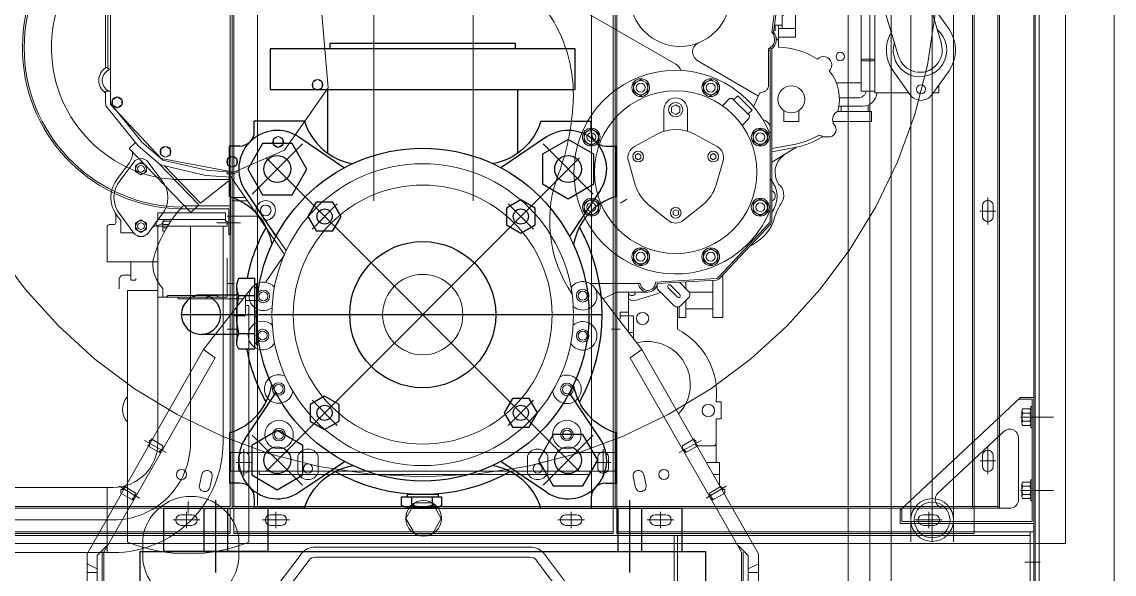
# Model space of a CAD drawing. Header units: metres. Extents: x 397906.3 to 397920.3, y 480840.8 to 480854.5.
# Drawn here: x 397917.403 to 397919.077, y 480841.923 to 480842.768 of the extents above; entities that cross this region are included whole.
import ezdxf

# ---------------------------------------------------------------- set-up
doc = ezdxf.new("R2010")
doc.units = ezdxf.units.M
doc.header["$MEASUREMENT"] = 0
for name, pattern in [('CENTER', [2, 1.25, -0.25, 0.25, -0.25]), ('CENTER2', [1.125, 0.75, -0.125, 0.125, -0.125]), ('DASHEDX2', [1.5, 1, -0.5]), ('HIDDEN', [0.375, 0.25, -0.125])]:
    doc.linetypes.add(name, pattern=pattern)
for name, color, linetype, lineweight in [('02-ENGINE', 213, 'Continuous', 0), ('03-PIPA', 213, 'Continuous', 0), ('04-RADIATOR', 213, 'Continuous', 0), ('10-SKID-L', 213, 'Continuous', 0), ('10-SKID-U', 213, 'Continuous', 0)]:
    doc.layers.add(name, color=color, linetype=linetype, lineweight=lineweight)

# ---------------------------------------------------------------- blocks, each defined once
blk = doc.blocks.new('WIP-Pump-F')
for p, q in [((-0.2136, 1.4655), (-0.3044, 1.4655)), ((-0.3044, 1.4468), (-0.3044, 1.4655)), ((0.2136, 1.4655), (0.3044, 1.4655)), ((0.3044, 1.4468), (0.3044, 1.4655)), ((-0.224, 1.4368), (-0.1413, 1.3813)), ((0.224, 1.4368), (0.1413, 1.3813)), ((-0.3495, 1.3296), (-0.3495, 1.4204)), ((-0.3308, 1.4204), (-0.3495, 1.4204)), ((0.3308, 1.4204), (0.3495, 1.4204)), ((0.3495, 1.3296), (0.3495, 1.4204)), ((-0.3208, 1.34), (-0.2653, 1.2573)), ((0.3208, 1.34), (0.2653, 1.2573)), ((-0.3362, 1.1712), (-0.3326, 1.1819)), ((-0.3362, 1.1606), (-0.3362, 1.1712)), ((-0.3326, 1.1819), (-0.3041, 1.1819)), ((-0.3041, 1.1819), (-0.3041, 1.0536)), ((-0.3005, 1.1712), (-0.3005, 1.0607)), ((-0.4008, 1.1516), (-0.3362, 1.1516)), ((-0.3362, 1.1641), (-0.3362, 1.0679)), ((-0.3326, 1.1499), (-0.3362, 1.1606)), ((-0.3362, 1.1249), (-0.3326, 1.1499)), ((-0.3041, 1.1499), (-0.3326, 1.1499)), ((-0.3005, 1.1641), (-0.3041, 1.1641)), ((-0.3362, 1.1035), (-0.3362, 1.1249)), ((-0.3326, 1.0821), (-0.3362, 1.1035)), ((-0.3362, 1.0803), (-0.4008, 1.0803)), ((-0.3362, 1.0714), (-0.3326, 1.0821)), ((-0.3362, 1.0607), (-0.3362, 1.0714)), ((-0.3326, 1.0821), (-0.3041, 1.0821)), ((-0.3326, 1.0536), (-0.3362, 1.0607)), ((-0.3041, 1.0536), (-0.3326, 1.0536)), ((-0.3005, 1.0643), (-0.3041, 1.0643)), ((-0.3208, 0.8919), (-0.2653, 0.9747)), ((0.3208, 0.8919), (0.2653, 0.9747)), ((-0.3495, 0.9024), (-0.3495, 0.8116)), ((0.3495, 0.9024), (0.3495, 0.8116)), ((-0.224, 0.7952), (-0.1413, 0.8507)), ((0.224, 0.7952), (0.1413, 0.8507)), ((-0.3308, 0.8116), (-0.3495, 0.8116)), ((0.3308, 0.8116), (0.3495, 0.8116)), ((-0.0281, 0.7916), (-0.0281, 0.7871)), ((-0.0281, 0.7916), (0.0281, 0.7916)), ((0.0281, 0.7916), (0.0281, 0.7871)), ((-0.3044, 0.7852), (-0.3044, 0.7665)), ((-0.0381, 0.771), (-0.0381, 0.7871)), ((-0.0381, 0.7871), (0.0341, 0.7871)), ((-0.0321, 0.769), (-0.0381, 0.771)), ((-0.0201, 0.771), (-0.0261, 0.769)), ((-0.0201, 0.7871), (-0.0201, 0.771)), ((-0.006, 0.769), (-0.0201, 0.771)), ((0.018, 0.771), (0.006, 0.769)), ((0.018, 0.771), (0.018, 0.7871)), ((0.0241, 0.769), (0.018, 0.771)), ((0.0341, 0.771), (0.0301, 0.769)), ((0.0341, 0.7871), (0.0341, 0.771)), ((0.3044, 0.7852), (0.3044, 0.7665)), ((-0.4686, 0.7665), (0.4686, 0.7665)), ((-0.4686, 0.7665), (-0.4686, 0.6881)), ((-0.3955, 0.7665), (-0.3955, 0.6881)), ((-0.3528, 0.7665), (-0.3528, 0.6881)), ((-0.2136, 0.7665), (-0.3044, 0.7665)), ((-0.2797, 0.7665), (-0.2797, 0.6881)), ((-0.0261, 0.769), (-0.0321, 0.769)), ((-0.0281, 0.769), (0.0261, 0.769)), ((0.006, 0.769), (-0.006, 0.769)), ((0.0301, 0.769), (0.0241, 0.769)), ((0.2136, 0.7665), (0.3044, 0.7665)), ((0.3528, 0.7665), (0.3528, 0.6881)), ((0.3955, 0.7665), (0.3955, 0.6881)), ((0.4686, 0.7665), (0.4686, 0.6881)), ((-0.5114, 0.6881), (0.5114, 0.6881)), ((-0.5114, 0.6881), (-0.5114, 0.2741)), ((-0.2797, 0.6881), (-0.4686, 0.6881)), ((0.5114, 0.6881), (0.5114, 0.2741))]:
    blk.add_line(p, q)
at = {"color": 8, "linetype": 'CENTER'}
for p, q in [((-0.3082, 1.3335), (-0.2175, 1.4242)), ((0.2175, 1.4242), (0.3082, 1.3335)), ((-0.2832, 1.3992), (0.2832, 0.8327)), ((0.2832, 1.3992), (-0.2832, 0.8327)), ((-0.2, 1.2706), (-0.1547, 1.316)), ((0.1547, 1.316), (0.2, 1.2706)), ((-0.4365, 1.116), (0.3244, 1.116)), ((-0.1547, 0.916), (-0.2, 0.9613)), ((0.2, 0.9613), (0.1547, 0.916)), ((-0.2175, 0.8078), (-0.3082, 0.8985)), ((0.3082, 0.8985), (0.2175, 0.8078))]:
    blk.add_line(p, q, dxfattribs=at)
at = {"color": 8, "linetype": 'CENTER', "ltscale": 0.25}
for p, q in [((-0.3742, 0.6501), (-0.3742, 0.7808)), ((0.3742, 0.6501), (0.3742, 0.7808))]:
    blk.add_line(p, q, dxfattribs=at)
for points in [[(-0.1673, 1.5963), (-0.1673, 1.6061), (0.1673, 1.6061), (0.1673, 1.5963)], [(-0.1722, 1.5225), (-0.1722, 1.4079)], [(0.1722, 1.4079), (0.1722, 1.5225)]]:
    blk.add_lwpolyline(points)
for points in [[(0.2756, 1.5963), (-0.2756, 1.5963), (-0.2756, 1.5225), (0.2756, 1.5225)], [(-0.2361, 1.3326), (-0.2094, 1.3789), (-0.2361, 1.4251), (-0.2896, 1.4251), (-0.3163, 1.3789), (-0.2896, 1.3326)], [(0.2166, 1.3521), (0.2629, 1.3254), (0.3091, 1.3521), (0.3091, 1.4056), (0.2629, 1.4323), (0.2166, 1.4056)], [(0.1513, 1.2783), (0.1773, 1.2633), (0.2034, 1.2783), (0.2034, 1.3084), (0.1773, 1.3234), (0.1513, 1.3084)], [(-0.1623, 1.2673), (-0.1473, 1.2933), (-0.1623, 1.3194), (-0.1924, 1.3194), (-0.2074, 1.2933), (-0.1924, 1.2673)], [(-0.1513, 0.9537), (-0.1773, 0.9687), (-0.2034, 0.9537), (-0.2034, 0.9236), (-0.1773, 0.9086), (-0.1513, 0.9236)], [(0.1623, 0.9647), (0.1473, 0.9387), (0.1623, 0.9126), (0.1924, 0.9126), (0.2074, 0.9387), (0.1924, 0.9647)], [(-0.2166, 0.8798), (-0.2629, 0.9066), (-0.3091, 0.8798), (-0.3091, 0.8264), (-0.2629, 0.7997), (-0.2166, 0.8264)], [(0.2361, 0.8994), (0.2094, 0.8531), (0.2361, 0.8069), (0.2896, 0.8069), (0.3163, 0.8531), (0.2896, 0.8994)]]:
    blk.add_lwpolyline(points, close=True)
for points in [[(-0.2136, 1.4655, 0.28156), (-0.1268, 1.3888, 1.410672)], [(0.2136, 1.4655, -0.28156), (0.1268, 1.3888, -1.410672)], [(-0.3308, 1.4204, 0.414214), (-0.3044, 1.4468)], [(0.3044, 1.4468, 0.414214), (0.3308, 1.4204)], [(-0.3495, 1.3296, -0.28156), (-0.2728, 1.2428, -1.410672)], [(0.3495, 1.3296, 0.28156), (0.2728, 1.2428, 1.410672)], [(-0.3495, 0.9024, 0.28156), (-0.2728, 0.9892, 1.410672)], [(0.3495, 0.9024, -0.28156), (0.2728, 0.9892, -1.410672)], [(-0.2136, 0.7665, -0.28156), (-0.1268, 0.8432, -1.410672)], [(0.2136, 0.7665, 0.28156), (0.1268, 0.8432, 1.410672)], [(-0.3044, 0.7852, 0.414214), (-0.3308, 0.8116)], [(0.3308, 0.8116, 0.414214), (0.3044, 0.7852)]]:
    blk.add_lwpolyline(points, format="xyb")
for centre, radius in [((0, 1.116), 0.3005), ((-0.2629, 1.3789), 0.0243), ((0.2629, 1.3789), 0.0243), ((-0.1773, 1.2933), 0.0137), ((0.1773, 1.2933), 0.0137), ((0, 1.116), 0.132), ((-0.1773, 0.9387), 0.0137), ((0.1773, 0.9387), 0.0137), ((-0.2629, 0.8531), 0.0243), ((0.2629, 0.8531), 0.0243)]:
    blk.add_circle(centre, radius)
for centre, radius, start, end in [((-0.2629, 1.3789), 0.0697, 56.1676, 213.8324), ((0.2629, 1.3789), 0.0697, 326.1676, 123.8324), ((0, 1.116), 0.3244, 150.8386, 168.2705), ((0, 1.116), 0.3244, 330.8386, 29.1614), ((-0.4008, 1.116), 0.0356, 90, 270), ((0, 1.116), 0.3244, 191.0872, 209.1614), ((-0.2629, 0.8531), 0.0697, 146.1676, 303.8324), ((0.2629, 0.8531), 0.0697, 236.1676, 33.8324), ((0, 1.116), 0.3244, 240.8386, 299.1614)]:
    blk.add_arc(centre, radius, start, end)
at = {"color": 8, "linetype": 'HIDDEN'}
blk.add_arc((-0.4008, 1.116), 0.0356, 270, 90, dxfattribs=at)
at = {"layer": '02-ENGINE'}
for p, q in [((0.6313, 1.6264), (0.6404, 1.6996)), ((0.7929, 1.5197), (0.7929, 1.6721)), ((0.9206, 1.6747), (0.9515, 1.6314)), ((0.8812, 1.5132), (0.8503, 1.5564)), ((0.9515, 1.5564), (0.9206, 1.5132)), ((0.542, 1.4933), (0.5548, 1.5061)), ((0.5548, 1.5061), (0.5596, 1.5063)), ((0.5596, 1.5063), (0.5905, 1.4754)), ((0.5621, 1.5038), (0.5696, 1.5112)), ((0.5696, 1.5112), (0.5954, 1.4854)), ((0.4361, 1.4861), (0.4361, 1.4472)), ((0.4788, 1.4861), (0.4788, 1.4472)), ((0.5879, 1.4779), (0.5954, 1.4854)), ((0.5774, 1.4578), (0.5902, 1.4706)), ((0.5902, 1.4706), (0.5905, 1.4754)), ((-0.5306, 1.416), (-0.5193, 1.4269)), ((0.7228, 1.4373), (0.7369, 1.4373)), ((-0.5306, 1.416), (-0.4191, 1.3006)), ((-0.4776, 1.3897), (-0.4049, 1.3143)), ((-0.4667, 1.3848), (-0.4016, 1.3175)), ((-0.25, 1.2247), (-0.3507, 1.3702)), ((-0.3355, 1.3733), (-0.3355, 1.3759)), ((-0.4016, 1.3175), (-0.3477, 1.3599)), ((-0.4383, 1.307), (-0.3507, 1.307)), ((-0.4191, 1.3006), (-0.4049, 1.3143)), ((-0.5703, 1.2116), (-0.5703, 1.2755)), ((-0.4591, 1.2787), (-0.4696, 1.2787)), ((-0.5459, 1.2635), (-0.5222, 1.2635)), ((-0.5703, 1.2116), (-0.4788, 1.2116)), ((-0.5276, 1.1781), (-0.5276, 1.2116)), ((-0.5276, 1.1781), (-0.5184, 1.1781)), ((-0.5184, 1.1811), (-0.5184, 1.1781)), ((-0.308, 1.1659), (-0.3964, 1.0531)), ((0.3095, 1.1662), (0.3964, 1.0531)), ((0.4481, 1.169), (0.4649, 1.1522)), ((-0.5337, 1.1598), (-0.5337, 0.7054)), ((-0.4696, 1.1628), (-0.4696, 1.1476)), ((0.3504, 1.1566), (0.3262, 1.1445)), ((0.4071, 1.1566), (0.3504, 1.1566)), ((0.3843, 1.1537), (0.3843, 1.1566)), ((0.4605, 1.1478), (0.4437, 1.1646)), ((0.4605, 1.0897), (0.4605, 1.1293)), ((0.3812, 1.0836), (0.373, 1.0836)), ((-0.6069, 0.6841), (-0.3964, 1.0531)), ((-0.3964, 1.0531), (-0.3751, 1.0378)), ((0.3751, 1.0378), (0.3964, 1.0531)), ((0.6069, 0.6841), (0.3964, 1.0531)), ((-0.3751, 1.0378), (-0.5764, 0.6871)), ((0.3751, 1.0378), (0.5764, 0.6871)), ((0.5398, 0.9585), (0.5306, 0.9585)), ((0.5398, 0.928), (0.5398, 0.9585)), ((0.5306, 0.8823), (0.5306, 0.928)), ((0.5306, 0.928), (0.5398, 0.928)), ((0.4971, 0.8792), (0.5276, 0.8792)), ((0.5276, 0.8792), (0.5306, 0.8823)), ((-0.5062, 0.7115), (-0.5062, 0.6749)), ((-0.3324, 0.7115), (-0.3324, 0.6749)), ((0.1943, 0.6963), (-0.1943, 0.6963)), ((-0.5794, 0.434), (-0.5794, 0.6871)), ((-0.5794, 0.6871), (-0.5764, 0.6871)), ((-0.5764, 0.6871), (-0.5764, 0.437)), ((-0.22, 0.6835), (-0.4086, 0.434)), ((-0.2054, 0.6724), (-0.3857, 0.434)), ((0.1943, 0.678), (-0.1943, 0.678)), ((0.1943, 0.678), (-0.1943, 0.678)), ((0.2054, 0.6724), (0.3873, 0.4319)), ((0.22, 0.6835), (0.4086, 0.434)), ((0.5764, 0.6871), (0.5764, 0.437)), ((0.5794, 0.434), (0.5794, 0.6871)), ((0.5886, 0.6566), (0.6069, 0.6658)), ((0.5886, 0.4584), (0.5886, 0.6566)), ((0.6069, 0.6658), (0.6069, 0.4187))]:
    blk.add_line(p, q, dxfattribs=at)
for points in [[(0.9376, 1.6056), (0.8641, 1.8488)], [(0.8604, 1.5823), (0.7943, 1.8009)], [(-0.183, 1.666), (-0.2226, 1.7301), (-0.3416, 1.7911), (-0.4178, 1.7819), (-0.4727, 1.7667), (-0.5337, 1.7057), (-0.5642, 1.666), (-0.5642, 1.4953), (-0.4727, 1.3977), (-0.3416, 1.3733), (-0.2501, 1.4129), (-0.1708, 1.5258), (-0.183, 1.666), (-0.183, 1.666)], [(-0.0884, 1.3214), (-0.0884, 1.7453)], [(0.0915, 1.7453), (0.0915, 1.3214)], [(-0.4727, 1.3977), (-0.3416, 1.3733), (-0.2501, 1.4129), (-0.1708, 1.5258), (-0.183, 1.666), (-0.2226, 1.7301)], [(0.6343, 1.6264), (0.6436, 1.6973)], [(0.6496, 1.6569), (0.6496, 1.6325), (0.6496, 1.6569), (0.6526, 1.6569), (0.6526, 1.6599), (0.6526, 1.6569), (0.6496, 1.6569), (0.6496, 1.6569)], [(0.674, 1.6599), (0.674, 1.6325), (0.6496, 1.6325)], [(0.8173, 1.5166), (0.8173, 1.6721)], [(0.6343, 1.6264), (0.6313, 1.6264)], [(0.6374, 1.6294), (0.6347, 1.6294)], [(0.6496, 1.6386), (0.6359, 1.6386)], [(0.6374, 1.6386), (0.6374, 1.6294)], [(0.6435, 1.6111), (0.6435, 1.6386), (0.6435, 1.6081)], [(0.6435, 1.6325), (0.674, 1.6325), (0.674, 1.6172), (0.6435, 1.6172)], [(0.6435, 1.5989), (0.6435, 1.6111), (0.6404, 1.6142), (0.639, 1.6156)], [(-0.5733, 1.5623), (-0.5703, 1.5623), (-0.5672, 1.5593), (-0.5642, 1.5593)], [(0.6069, 1.5105), (0.4971, 1.5745)], [(0.8173, 1.5776), (0.7929, 1.5776)], [(0.8173, 1.5745), (0.7929, 1.5745)], [(0.7472, 1.5349), (0.7929, 1.5349)], [(0.9332, 1.5166), (0.9332, 1.5308)], [(-0.5733, 1.5197), (-0.5642, 1.5197)], [(0.7868, 1.5075), (0.7533, 1.5075)], [(0.8173, 1.5197), (0.7929, 1.5197)], [(0.8173, 1.5166), (0.8788, 1.5166)], [(0.923, 1.5166), (0.9332, 1.5166)], [(0.6526, 1.4846), (0.6526, 1.4648)], [(0.6801, 1.4846), (0.6801, 1.4648)], [(0.7413, 1.4648), (0.8112, 1.4648), (0.8112, 1.4831)], [(0.7563, 1.4831), (0.7502, 1.4831), (0.8112, 1.4831), (0.8051, 1.4831)], [(0.7959, 1.4922), (0.7522, 1.4922)], [(0.7563, 1.4831), (0.7563, 1.4922)], [(0.8051, 1.4831), (0.8051, 1.4942)], [(0.6526, 1.4648), (0.6801, 1.4648)], [(-0.5086, 1.4279), (-0.4696, 1.3949), (-0.3905, 1.3766), (-0.3414, 1.3728)], [(0.6313, 1.416), (0.6744, 1.4241)], [(-0.5145, 1.4209), (-0.4738, 1.3864), (-0.3919, 1.3675), (-0.3464, 1.364)], [(0.6313, 1.4099), (0.6756, 1.4182)], [(0.6313, 1.3916), (0.6756, 1.4182)], [(-0.3416, 1.3702), (-0.3538, 1.3702), (-0.3538, 1.3738)], [(-0.3416, 1.3702), (-0.3355, 1.3733)], [(-0.3477, 1.3123), (-0.3477, 1.3599), (-0.4478, 1.3599)], [(-0.3211, 1.3275), (-0.3446, 1.3275)], [(-0.3477, 1.3123), (-0.433, 1.3123)], [(-0.3507, 1.307), (-0.3507, 1.2604), (-0.3477, 1.2604), (-0.3477, 1.3123)], [(-0.3169, 1.3214), (-0.3446, 1.3214)], [(-0.5459, 1.2635), (-0.5459, 1.2857)], [(-0.4696, 1.2848), (-0.4551, 1.2848)], [(-0.4696, 1.2665), (-0.4696, 1.2848)], [(-0.2989, 1.294), (-0.3538, 1.294)], [(-0.2849, 1.2865), (-0.2466, 1.2321), (-0.2836, 1.2848), (-0.2836, 1.2848)], [(-0.4696, 1.2726), (-0.4629, 1.2726)], [(-0.4696, 1.2665), (-0.4664, 1.2665)], [(-0.3538, 1.2177), (-0.3538, 1.1476)], [(-0.2501, 1.2238), (-0.2836, 1.175)], [(0.5428, 1.1877), (0.5428, 1.1689)], [(-0.3538, 1.172), (-0.3416, 1.172)], [(0.3934, 1.172), (0.3019, 1.172)], [(0.4757, 1.1751), (0.4757, 1.1628)], [(0.5245, 1.111), (0.5245, 1.1781)], [(0.5245, 1.111), (0.5428, 1.111), (0.5428, 1.1689)], [(-0.5337, 1.1598), (-0.4788, 1.1598)], [(-0.4788, 1.1476), (-0.4635, 1.1476), (-0.4605, 1.1507), (-0.3721, 1.1507), (-0.369, 1.1476), (-0.3538, 1.1476), (-0.4757, 1.1476), (-0.4757, 1.1476)], [(-0.4422, 1.1476), (-0.4422, 1.1446)], [(-0.3903, 1.1446), (-0.3903, 1.1476)], [(-0.3202, 1.1141), (-0.3202, 1.1503)], [(0.3721, 1.1202), (0.3721, 1.1566)], [(0.4239, 1.1537), (0.3843, 1.1415)], [(0.4239, 1.1537), (0.43, 1.1567)], [(0.4816, 1.1567), (0.5245, 1.1567)], [(-0.3247, 1.1446), (-0.4422, 1.1446)], [(-0.3202, 1.1415), (-0.2989, 1.1415)], [(-0.3141, 0.7054), (-0.3141, 1.1324), (-0.3202, 1.1324)], [(0.4605, 1.111), (0.4605, 1.1293)], [(0.4635, 1.111), (0.4635, 1.1302)], [(0.4757, 1.111), (0.4757, 1.1415)], [(0.4757, 1.1263), (0.5245, 1.1263)], [(-0.3416, 1.1141), (-0.3202, 1.1141)], [(0.3721, 1.1141), (0.3721, 1.1202), (0.3568, 1.1202), (0.3568, 1.1141)], [(0.3568, 1.108), (0.3568, 1.1141), (0.3721, 1.1141)], [(0.3812, 1.0729), (0.3812, 1.1141), (0.3721, 1.1141), (0.3721, 1.0848)], [(0.4605, 1.111), (0.4757, 1.111)], [(-0.491, 0.8914), (-0.491, 0.8884), (-0.494, 0.8884), (-0.494, 0.8823), (-0.4971, 0.8792), (-0.494, 0.8792), (-0.494, 0.8884), (-0.491, 0.8884), (-0.491, 0.8914), (-0.491, 0.8914)], [(-0.491, 0.8914), (-0.4696, 0.8792)], [(0.491, 0.8914), (0.4696, 0.8792)], [(0.491, 0.8914), (0.491, 0.8884), (0.494, 0.8884), (0.494, 0.8823), (0.4971, 0.8792), (0.494, 0.8792), (0.494, 0.8884), (0.491, 0.8884), (0.491, 0.8914), (0.491, 0.8914)], [(-0.5032, 0.8884), (-0.4635, 0.867)], [(-0.4971, 0.8792), (-0.4757, 0.867)], [(-0.4696, 0.8792), (-0.4696, 0.8731), (-0.4727, 0.8731), (-0.4727, 0.8701), (-0.4757, 0.8701), (-0.4757, 0.867), (-0.4727, 0.8701), (-0.4696, 0.8731), (-0.4696, 0.8792), (-0.4696, 0.8792)], [(0.5032, 0.8884), (0.4635, 0.867)], [(0.4696, 0.8792), (0.4696, 0.8731), (0.4727, 0.8731), (0.4727, 0.8701), (0.4757, 0.8701), (0.4757, 0.867), (0.4727, 0.8701), (0.4696, 0.8731), (0.4696, 0.8792), (0.4696, 0.8792)], [(0.4971, 0.8792), (0.4757, 0.867)], [(0.5306, 0.8487), (0.5306, 0.8823)], [(0.513, 0.8487), (0.5367, 0.8487), (0.5367, 0.8274)], [(0.5251, 0.8274), (0.5367, 0.8274), (0.5367, 0.8071)], [(-0.5489, 0.806), (-0.5123, 0.7847)], [(-0.5398, 0.806), (-0.5398, 0.803), (-0.5428, 0.803), (-0.5428, 0.7999), (-0.5459, 0.7999), (-0.5459, 0.7938), (-0.5459, 0.7999), (-0.5428, 0.7999), (-0.5398, 0.803), (-0.5398, 0.806), (-0.5398, 0.806)], [(-0.5459, 0.7938), (-0.5245, 0.7816)], [(-0.5398, 0.806), (-0.5184, 0.7938)], [(-0.5184, 0.7938), (-0.5184, 0.7908), (-0.5215, 0.7908), (-0.5215, 0.7847), (-0.5245, 0.7847), (-0.5245, 0.7816), (-0.5215, 0.7847), (-0.5215, 0.7877), (-0.5184, 0.7908), (-0.5184, 0.7938), (-0.5184, 0.7938)], [(0.5489, 0.806), (0.5123, 0.7847)], [(0.5398, 0.806), (0.5184, 0.7938)], [(0.5184, 0.7938), (0.5184, 0.7908), (0.5215, 0.7908), (0.5215, 0.7847), (0.5245, 0.7847), (0.5245, 0.7816), (0.5215, 0.7847), (0.5215, 0.7877), (0.5184, 0.7908), (0.5184, 0.7938), (0.5184, 0.7938)], [(0.5459, 0.7938), (0.5245, 0.7816)], [(0.5398, 0.806), (0.5398, 0.803), (0.5428, 0.803), (0.5428, 0.7999), (0.5459, 0.7999), (0.5459, 0.7938), (0.5459, 0.7999), (0.5428, 0.7999), (0.5398, 0.803), (0.5398, 0.806), (0.5398, 0.806)], [(-0.5886, 0.6566), (-0.5886, 0.681), (-0.5855, 0.6841), (-0.5703, 0.6993)], [(0.5886, 0.6566), (0.5886, 0.681), (0.5855, 0.6841), (0.5703, 0.6993)], [(-0.6069, 0.6658), (-0.6069, 0.6841)], [(0.6069, 0.6658), (0.6069, 0.6841)], [(-0.5886, 0.4584), (-0.5886, 0.6566), (-0.6069, 0.6658), (-0.6069, 0.4187), (-0.3903, 0.4187), (-0.6069, 0.4187)], [(-0.6069, 0.6505), (-0.5886, 0.6505)], [(-0.6069, 0.6505), (-0.5886, 0.6505)], [(0.6069, 0.6505), (0.5886, 0.6505)], [(0.6069, 0.6505), (0.5886, 0.6505)]]:
    blk.add_lwpolyline(points, dxfattribs=at)
for points in [[(-0.5733, 1.5623), (-0.5733, 1.6698), (-0.5428, 1.7118), (-0.5398, 1.7148), (-0.5166, 1.7393, -0.343868), (-0.2812, 1.7749), (-0.2268, 1.7443, 0.348468), (-0.1575, 1.7553), (-0.1098, 1.8074)], [(-0.1278, 1.7814), (-0.1544, 1.7524, -0.348468), (-0.2289, 1.7405), (-0.2833, 1.7711, 0.343868), (-0.5135, 1.7363), (-0.5367, 1.7118), (-0.5396, 1.709), (-0.5691, 1.6685), (-0.5691, 1.5623)], [(0.4574, 1.5684), (0.2409, 1.6935), (0.4574, 1.5684), (0.4574, 1.5684, -0.17597), (0.4674, 1.5562)], [(0.4206, 1.1749), (0.531, 1.1815, 0.19185), (0.5344, 1.1831), (0.6269, 1.282, 0.190267), (0.6282, 1.2854), (0.6282, 1.5928), (0.6252, 1.5928)], [(0.4239, 1.172), (0.5312, 1.1785, 0.19185), (0.5366, 1.181), (0.6291, 1.2799, 0.190267), (0.6313, 1.2854), (0.6313, 1.5959), (0.6252, 1.5959)], [(0.6252, 1.5959), (0.6252, 1.5302, -0.419213), (0.612, 1.5173, 0.300332), (0.609, 1.5154), (0.5983, 1.4914)], [(-0.5733, 1.5197), (-0.5733, 1.4982, 0.171791), (-0.5705, 1.4901), (-0.5145, 1.4209)], [(-0.5642, 1.5197), (-0.5642, 1.4982, 0.171791), (-0.5633, 1.4958), (-0.5074, 1.4267)], [(-0.5302, 1.3903), (-0.5515, 1.3619, 0.355417), (-0.5515, 1.2932), (-0.5459, 1.2857)], [(-0.4715, 1.3584), (-0.4964, 1.3916, 0.50031), (-0.5222, 1.3916), (-0.5471, 1.3584, 0.35667), (-0.5471, 1.2966), (-0.5222, 1.2634, 0.50031), (-0.4964, 1.2634), (-0.4715, 1.2966)], [(-0.5671, 1.2787), (-0.5583, 1.2787, 0.414214), (-0.555, 1.282), (-0.555, 1.2981)], [(-0.5489, 1.1628), (-0.5489, 1.1792, -0.414214), (-0.5409, 1.1872), (-0.5276, 1.1872), (-0.5276, 1.1903)], [(0.4642, 1.1744), (0.4807, 1.1579, -0.414214), (0.4807, 1.1465), (0.4662, 1.132, -0.414214), (0.4548, 1.132), (0.4239, 1.1628), (0.4239, 1.172)]]:
    blk.add_lwpolyline(points, format="xyb", dxfattribs=at)
for points in [[(-0.1903, 1.5408), (-0.1987, 1.5359), (-0.1987, 1.5262), (-0.1903, 1.5214), (-0.1819, 1.5262), (-0.1819, 1.5359)], [(0.4071, 1.5335), (0.3942, 1.5409), (0.3813, 1.5335), (0.3813, 1.5186), (0.3942, 1.5111), (0.4071, 1.5186)], [(0.5336, 1.5335), (0.5207, 1.5409), (0.5078, 1.5335), (0.5078, 1.5186), (0.5207, 1.5111), (0.5336, 1.5186)], [(-0.5524, 1.5091), (-0.5608, 1.5042), (-0.5608, 1.4946), (-0.5524, 1.4897), (-0.544, 1.4946), (-0.544, 1.5042)], [(0.465, 1.4905), (0.4574, 1.4949), (0.4498, 1.4905), (0.4498, 1.4817), (0.4574, 1.4773), (0.465, 1.4817)], [(0.3176, 1.444), (0.3047, 1.4514), (0.2918, 1.444), (0.2918, 1.4291), (0.3047, 1.4216), (0.3176, 1.4291)], [(0.6231, 1.444), (0.6102, 1.4514), (0.5973, 1.444), (0.5973, 1.4291), (0.6102, 1.4216), (0.6231, 1.4291)], [(-0.2612, 1.4375), (-0.2696, 1.4327), (-0.2696, 1.423), (-0.2612, 1.4181), (-0.2529, 1.423), (-0.2529, 1.4327)], [(-0.4649, 1.4199), (-0.4733, 1.415), (-0.4733, 1.4054), (-0.4649, 1.4005), (-0.4566, 1.4054), (-0.4566, 1.415)], [(0.3945, 1.4042), (0.3896, 1.4069), (0.3848, 1.4042), (0.3848, 1.3986), (0.3896, 1.3958), (0.3945, 1.3986)], [(0.5301, 1.4042), (0.5252, 1.4069), (0.5204, 1.4042), (0.5204, 1.3986), (0.5252, 1.3958), (0.5301, 1.3986)], [(-0.4996, 1.385), (-0.5093, 1.3905), (-0.519, 1.385), (-0.519, 1.3738), (-0.5093, 1.3682), (-0.4996, 1.3738)], [(-0.3446, 1.4018), (-0.353, 1.3969), (-0.353, 1.3873), (-0.3446, 1.3824), (-0.3362, 1.3873), (-0.3362, 1.3969)], [(0.3179, 1.3176), (0.305, 1.325), (0.2921, 1.3176), (0.2921, 1.3027), (0.305, 1.2952), (0.3179, 1.3027)], [(0.6231, 1.3175), (0.6102, 1.3249), (0.5973, 1.3175), (0.5973, 1.3026), (0.6102, 1.2951), (0.6231, 1.3026)], [(0.4623, 1.3027), (0.4574, 1.3055), (0.4526, 1.3027), (0.4526, 1.2971), (0.4574, 1.2943), (0.4623, 1.2971)], [(-0.4996, 1.2813), (-0.5093, 1.2869), (-0.519, 1.2813), (-0.519, 1.2701), (-0.5093, 1.2645), (-0.4996, 1.2701)], [(0.4071, 1.228), (0.3942, 1.2354), (0.3813, 1.228), (0.3813, 1.2131), (0.3942, 1.2056), (0.4071, 1.2131)], [(0.5336, 1.228), (0.5207, 1.2354), (0.5078, 1.228), (0.5078, 1.2131), (0.5207, 1.2056), (0.5336, 1.2131)], [(0.0335, 0.7481), (0.0175, 0.7758), (-0.0145, 0.7758), (-0.0305, 0.7481), (-0.0145, 0.7204), (0.0175, 0.7204)]]:
    blk.add_lwpolyline(points, close=True, dxfattribs=at)
blk.add_lwpolyline([(0.5306, 1.3506), (0.5431, 1.3935, 0.351663), (0.5323, 1.4196), (0.4924, 1.4415, 0.256293), (0.4225, 1.4415), (0.3826, 1.4196, 0.351663), (0.3718, 1.3935), (0.3842, 1.3506, 0.153917), (0.4085, 1.3143), (0.4433, 1.2864, 0.351663), (0.4716, 1.2864), (0.5064, 1.3143, 0.153917)], format="xyb", close=True, dxfattribs=at)
at = {"layer": '02-ENGINE', "linetype": 'DASHEDX2', "ltscale": 50}
blk.add_circle((0, 1.7545), 0.9315, dxfattribs=at)
at = {"layer": '02-ENGINE'}
for centre, radius in [((0.4651, 1.6912), 0.0907), ((0.7549, 1.582), 0.00772), ((-0.1903, 1.5311), 0.00968), ((0.3942, 1.526), 0.0161), ((0.5207, 1.526), 0.0161), ((0.3942, 1.526), 0.0129), ((0.3942, 1.526), 0.00806), ((0.5207, 1.526), 0.0129), ((0.5207, 1.526), 0.00806), ((0.6663, 1.5048), 0.0244), ((0.9009, 1.523), 0.00806), ((-0.5524, 1.4994), 0.00968), ((0.4574, 1.3733), 0.1468), ((0.4574, 1.4861), 0.0129), ((0.3047, 1.4365), 0.0161), ((0.3047, 1.4365), 0.0129), ((0.3047, 1.4365), 0.00806), ((0.6102, 1.4365), 0.0161), ((0.6102, 1.4365), 0.0129), ((0.6102, 1.4365), 0.00806), ((-0.2612, 1.4278), 0.00968), ((-0.4649, 1.4102), 0.00968), ((0.3896, 1.4014), 0.00968), ((0.5252, 1.4014), 0.00968), ((-0.5093, 1.3794), 0.00968), ((-0.5093, 1.3794), 0.0061), ((-0.3446, 1.3921), 0.00968), ((0, 1.116), 0.2726), ((0, 1.116), 0.2339), ((0.305, 1.3101), 0.0161), ((0.6102, 1.31), 0.0161), ((-0.2838, 1.3042), 0.0177), ((-0.2838, 1.3042), 0.00968), ((0.305, 1.3101), 0.0129), ((0.305, 1.3101), 0.00806), ((0.4574, 1.2999), 0.00968), ((0.6102, 1.31), 0.0129), ((0.6102, 1.31), 0.00806), ((-0.5093, 1.2757), 0.00968), ((-0.5093, 1.2757), 0.0061), ((0.3942, 1.2205), 0.0161), ((0.3942, 1.2205), 0.0129), ((0.3942, 1.2205), 0.00806), ((0.5207, 1.2205), 0.0161), ((0.5207, 1.2205), 0.0129), ((0.5207, 1.2205), 0.00806), ((0, 1.116), 0.0726), ((-0.288, 1.149), 0.0113), ((-0.288, 1.149), 0.00806), ((0.2893, 1.1501), 0.0113), ((0.2893, 1.1501), 0.00806), ((0.3975, 1.1092), 0.0112), ((-0.2895, 1.0783), 0.0113), ((-0.2895, 1.0783), 0.00806), ((0.2893, 1.0778), 0.0113), ((0.2893, 1.0778), 0.00806), ((-0.2605, 0.9816), 0.0113), ((-0.2605, 0.9816), 0.00806), ((0.2607, 0.981), 0.0113), ((0.2607, 0.981), 0.00806), ((0.5164, 0.9427), 0.0112), ((-0.2597, 0.8993), 0.0258), ((-0.2597, 0.8993), 0.0113), ((0.2607, 0.8994), 0.0258), ((0.2607, 0.8994), 0.0113), ((-0.2597, 0.8993), 0.00806), ((0.2607, 0.8994), 0.00806), ((0.0015, 0.7481), 0.0323)]:
    blk.add_circle(centre, radius, dxfattribs=at)
for centre, radius, start, end in [((-0.4325, 1.5981), 0.2911, 96.1133, 268.8643), ((-0.4325, 1.5981), 0.2879, 96.182, 269.4845), ((-0.4325, 1.5981), 0.2387, 90, 266.34), ((0.0073, 1.5125), 0.2651, 355.1816, 64.3587), ((0.617, 1.6134), 0.0193, 295.0904, 42.2897), ((0.6175, 1.6127), 0.0217, 309.3734, 39.2054), ((0.9028, 1.5939), 0.0645, 147.8334, 215.5377), ((0.899, 1.5939), 0.0484, 163.2641, 50.3787), ((0.899, 1.5939), 0.0645, 324.4623, 35.5377), ((0.506, 1.5904), 0.0181, 108.3216, 240.6513), ((0.899, 1.5939), 0.0403, 196.8214, 16.8214), ((0.6394, 1.4597), 0.1393, 57.8174, 88.3276), ((0.7244, 1.567), 0.0151, 314.4154, 135.5846), ((-0.5583, 1.5389), 0.0273, 120.7535, 236.5992), ((-0.5583, 1.5389), 0.0212, 106.0508, 245.1517), ((0.4574, 1.3733), 0.1839, 21.7526, 338.2474), ((0.6728, 1.5051), 0.0805, 344.0872, 39.4494), ((0.4574, 1.4861), 0.0213, 0, 180), ((0.787, 1.5228), 0.0153, 269.0911, 348.2286), ((0.7951, 1.5181), 0.0259, 271.7883, 356.7502), ((0.9009, 1.5272), 0.0242, 215.5377, 324.4623), ((-0.1711, 1.5225), 0.4437, 340.452, 355.8239), ((0.7572, 1.4683), 0.0163, 115.5519, 216.3756), ((0.6092, 1.4494), 0.02, 18.1407, 74.1896), ((0.7342, 1.4501), 0.0131, 281.632, 40.9028), ((0.6427, 1.5669), 0.1464, 282.4816, 299.1672), ((0.6427, 1.5669), 0.1523, 282.4816, 301.7011), ((0.7172, 1.4326), 0.00726, 40.3346, 116.0881), ((-0.5526, 1.4069), 0.0279, 323.5312, 6.3514), ((0.6745, 1.3732), 0.0376, 125.5707, 214.4133), ((0.4644, 1.2851), 0.2349, 157.7481, 214.1485), ((-0.5093, 1.3275), 0.0488, 320.7404, 39.2596), ((0.5929, 1.329), 0.0477, 323.4833, 42.2897), ((0.6265, 1.3319), 0.0262, 325.074, 49.7889), ((0.6275, 1.3306), 0.00991, 292.6199, 67.3801), ((-0.2682, 1.1571), 0.2265, 136.728, 166.0511), ((0.7266, 1.2642), 0.0945, 146.1818, 167.4211), ((-0.4798, 1.2907), 0.0135, 267.9077, 347.8423), ((0.5545, 1.3178), 0.0864, 294.3608, 337.5813), ((-0.5671, 1.2755), 0.00323, 90, 180), ((-0.4772, 1.26), 0.0175, 100.1402, 136.4453), ((-0.4219, 1.2086), 0.0661, 177.3575, 223.7546), ((-0.288, 1.149), 0.0258, 39.4545, 307.4868), ((0.2893, 1.1501), 0.0258, 228.5277, 144.9292), ((0.4071, 1.1735), 0.0168, 184.9614, 355.0386), ((0.407, 1.1733), 0.0137, 185.6689, 6.3181), ((0.4459, 1.1668), 0.00313, 45, 225), ((0.3782, 1.1579), 0.0074, 214.5085, 325.4915), ((0.4627, 1.15), 0.00313, 225, 45), ((0.3812, 1.1552), 0.0141, 229.3987, 282.5288), ((-0.2895, 1.0783), 0.0258, 47.0564, 327.7948), ((0.2893, 1.0778), 0.0258, 212.7107, 132.2627), ((0.4005, 0.9732), 0.131, 353.5493, 62.7339), ((0.4061, 0.9899), 0.0776, 316.8513, 104.1404), ((-0.2605, 0.9816), 0.0258, 63.1233, 351.4598), ((0.2607, 0.981), 0.0258, 186.5283, 118.7239), ((-0.5098, 0.9448), 0.0331, 136.2454, 223.7546), ((-0.4193, 0.7001), 0.0877, 7.4761, 172.5239), ((-0.4239, 0.977), 0.293, 247.9929, 292.0071), ((-0.1943, 0.664), 0.0323, 90, 142.9072), ((0.1943, 0.664), 0.0323, 37.0928, 90), ((-0.4193, 0.6829), 0.0873, 185.2528, 354.7472), ((-0.1943, 0.664), 0.014, 90, 142.9072), ((0.1943, 0.664), 0.014, 37.0928, 90)]:
    blk.add_arc(centre, radius, start, end, dxfattribs=at)
at = {"layer": '03-PIPA'}
for p, q in [((0.8469, 1.8307), (0.8469, 0.4157)), ((-0.5703, 0.8039), (-0.5703, 0.6862))]:
    blk.add_line(p, q, dxfattribs=at)
at = {"layer": '03-PIPA', "linetype": 'CENTER2', "ltscale": 30}
blk.add_lwpolyline([(0.8081, 2.9621), (0.8081, 0.2815)], dxfattribs=at)
at = {"layer": '03-PIPA'}
for points in [[(0.7694, 2.9011), (0.7694, 0.678)], [(-0.3568, 1.2879), (-0.4788, 1.2879), (-0.4788, 1.2848), (-0.4818, 1.2848), (-0.4818, 1.2757), (-0.3538, 1.2757), (-0.3538, 1.2848), (-0.3568, 1.2848), (-0.3568, 1.2879), (-0.3568, 1.2879)], [(-0.4788, 1.2879), (-0.4788, 1.3001), (-0.3568, 1.3001)], [(-0.3568, 1.3001), (-0.3568, 1.2879)], [(0.7694, 0.678), (0.7694, 0.4157)]]:
    blk.add_lwpolyline(points, dxfattribs=at)
for points in [[(0.9597, 0.7054), (0.9597, 1.9627, 0.402829), (0.8295, 2.098, 0.402829)], [(0.8823, 0.7054), (0.8823, 1.9627, 0.387758), (0.8295, 2.0205, 0.387758)], [(-0.4788, 1.2757), (-0.4788, 0.8846, -0.414214), (-0.5594, 0.8039), (-0.8051, 0.8039)], [(-0.361, 1.2757), (-0.361, 0.8846, -0.414214), (-0.5594, 0.6862), (-0.8051, 0.6862)]]:
    blk.add_lwpolyline(points, format="xyb", dxfattribs=at)
at = {"layer": '03-PIPA', "linetype": 'CENTER2', "ltscale": 30}
for points in [[(0.921, 0.7054), (0.921, 1.9627, 0.414214), (0.8242, 2.0594), (0.6923, 2.0594)], [(-0.4199, 1.2757), (-0.4199, 0.8846, -0.414214), (-0.5594, 0.7451), (-0.8629, 0.7451)]]:
    blk.add_lwpolyline(points, format="xyb", dxfattribs=at)
at = {"layer": '03-PIPA'}
for radius in [0.0387, 0.0323]:
    blk.add_circle((0.921, 0.7451), radius, dxfattribs=at)
at = {"layer": '04-RADIATOR'}
for p, q in [((1.043, 0.7664), (1.043, 2.7425)), ((1.0831, 0.9197), (1.0831, 0.9421)), ((1.0848, 0.9458), (1.0974, 0.9458)), ((1.0848, 0.9383), (1.0974, 0.9383)), ((1.0992, 0.9197), (1.0992, 0.9421)), ((1.0848, 0.9234), (1.0974, 0.9234)), ((1.0848, 0.916), (1.0974, 0.916)), ((1.0831, 0.8098), (1.0831, 0.7874)), ((1.0848, 0.8135), (1.0974, 0.8135)), ((1.0992, 0.8098), (1.0992, 0.7874)), ((1.0848, 0.8061), (1.0974, 0.8061)), ((1.0848, 0.7912), (1.0974, 0.7912)), ((1.0848, 0.7837), (1.0974, 0.7837)), ((-1.0399, 0.7664), (-0.3446, 0.7664)), ((0.3446, 0.7664), (-0.3446, 0.7664)), ((0.3444, 0.7207), (0.3444, 0.7664)), ((1.043, 0.7664), (0.3446, 0.7664)), ((0.3509, 0.7207), (0.3509, 0.7664)), ((0.9972, 0.7664), (0.9972, 0.7207)), ((-0.3416, 0.7207), (0.3446, 0.7207)), ((0.9972, 0.7207), (0.3507, 0.7207))]:
    blk.add_line(p, q, dxfattribs=at)
at = {"layer": '04-RADIATOR', "linetype": 'HIDDEN', "ltscale": 100}
for p, q in [((-0.3414, 0.7696), (-0.3414, 2.0716)), ((0.3446, 0.7696), (-0.3446, 0.7696)), ((-0.2897, 0.7696), (-0.3414, 0.7696)), ((1.043, 0.7696), (0.3446, 0.7696)), ((-0.3416, 0.7239), (0.3446, 0.7239)), ((-0.3416, 0.7174), (1.0979, 0.7174)), ((1.1048, 0.7239), (0.3507, 0.7239))]:
    blk.add_line(p, q, dxfattribs=at)
at = {"layer": '04-RADIATOR', "linetype": 'CENTER2', "ltscale": 10}
for p, q in [((1.0216, 1.3273), (1.0216, 1.2789)), ((1.0361, 1.3031), (1.0071, 1.3031)), ((1.081, 0.9309), (1.1401, 0.9309)), ((-0.3233, 0.8729), (-0.3233, 0.8245)), ((0.3263, 0.8729), (0.3263, 0.8245)), ((1.0216, 0.876), (1.0216, 0.8276)), ((1.0216, 0.8276), (1.0216, 0.876)), ((1.0361, 0.8518), (1.0071, 0.8518)), ((1.0361, 0.8518), (1.0071, 0.8518)), ((-0.3087, 0.8487), (-0.3378, 0.8487)), ((0.3408, 0.8487), (0.3118, 0.8487)), ((1.081, 0.7986), (1.1401, 0.7986)), ((-0.4269, 0.7596), (-0.4269, 0.7305)), ((-0.2653, 0.7596), (-0.2653, 0.7305)), ((0.2684, 0.7596), (0.2684, 0.7305)), ((0.43, 0.7596), (0.43, 0.7305)), ((0.9149, 0.7596), (0.9149, 0.7305)), ((0.9149, 0.7596), (0.9149, 0.7305)), ((-0.4511, 0.7451), (-0.4028, 0.7451)), ((-0.2895, 0.7451), (-0.2411, 0.7451)), ((0.2442, 0.7451), (0.2926, 0.7451)), ((0.4058, 0.7451), (0.4542, 0.7451)), ((0.8907, 0.7451), (0.9391, 0.7451)), ((0.8907, 0.7451), (0.9391, 0.7451))]:
    blk.add_line(p, q, dxfattribs=at)
at = {"layer": '04-RADIATOR'}
for points in [[(1.107, 3.0902), (1.107, 0.7237)], [(1.1619, 2.8066), (1.1619, 0.7024)], [(0.9972, 0.7664), (0.9972, 2.7425)], [(-0.3446, 2.7029), (-0.3446, 0.7664)], [(0.3477, 2.7029), (0.3477, 0.7664)], [(-0.2989, 2.0716), (-0.2989, 0.7694)], [(0.305, 2.0716), (0.305, 0.7664)], [(-0.3721, 1.2818), (-0.3294, 1.2818)], [(-0.3538, 1.0897), (-0.3355, 1.0897)], [(0.3568, 1.0897), (0.3416, 1.0897)], [(0.3507, 0.867), (-0.3477, 0.867)], [(-0.2958, 0.8335), (-0.3477, 0.8335), (-0.3477, 0.867)], [(0.3507, 0.8335), (0.3507, 0.867)], [(-0.2958, 0.8335), (-0.2958, 0.8274)], [(0.3019, 0.8335), (0.3019, 0.8274)], [(0.3019, 0.8274), (-0.2958, 0.8274)], [(-0.4239, 0.7573), (-0.4239, 0.7786)], [(-0.3478, 0.7207), (-0.3478, 0.7664)], [(-0.3414, 0.7664), (-0.3414, 0.7207)], [(-0.9942, 0.7207), (-0.3478, 0.7207)], [(1.0979, 0.7237), (1.0979, 0.4584)], [(1.107, 0.7237), (1.107, 0.4309)], [(1.1619, 0.7024), (-1.1589, 0.7024)], [(1.0887, 0.6688), (1.1162, 0.6688)]]:
    blk.add_lwpolyline(points, dxfattribs=at)
at = {"layer": '04-RADIATOR', "linetype": 'HIDDEN', "ltscale": 100}
for points in [[(-0.3478, 2.0716), (-0.3478, 2.7029), (-0.3478, 2.7393), (-0.9909, 2.7393), (-0.9909, 0.7696), (-0.3478, 0.7696)], [(1.0397, 0.7664), (1.0397, 2.7393), (0.3509, 2.7393), (0.3509, 2.0716)], [(0.994, 0.7664), (0.994, 2.7425)], [(-0.3478, 2.7029), (-0.3478, 0.7696)], [(0.3444, 2.7029), (0.3444, 0.7664)], [(0.3509, 2.7029), (0.3509, 0.7664)], [(0.8661, 0.7662), (0.8661, 0.7422), (1.1016, 0.7422), (1.1016, 0.9631), (1.0772, 0.9631)], [(0.3507, 0.8335), (-0.2958, 0.8335)], [(-1.1048, 0.7239), (-0.3478, 0.7239)], [(-1.0948, 0.7174), (-0.3141, 0.7174)], [(0.4544, 0.7176), (0.4544, 0.4675)], [(0.4605, 0.7176), (0.4605, 0.4675)]]:
    blk.add_lwpolyline(points, dxfattribs=at)
at = {"layer": '04-RADIATOR'}
for points in [[(1.0119, 1.2935, 1), (1.0313, 1.2935), (1.0313, 1.3128, 1), (1.0119, 1.3128)], [(0.9427, 0.7664), (1.0613, 0.7664, 0.414214), (1.0774, 0.7825), (1.0774, 0.8932, 0.655785), (1.0503, 0.9049), (0.9317, 0.7943, 0.680716)], [(-0.1891, 0.8609), (-0.1891, 0.8304, -0.667293), (-0.2257, 0.8304), (-0.2257, 0.8609, -0.667293)], [(0.2261, 0.8609), (0.2261, 0.8304, -0.667293), (0.1895, 0.8304), (0.1895, 0.8609, -0.667293)], [(1.0119, 0.8421, 1), (1.0313, 0.8421), (1.0313, 0.8615, 1), (1.0119, 0.8615)], [(1.0119, 0.8615, -1), (1.0313, 0.8615), (1.0313, 0.8421, -1), (1.0119, 0.8421)], [(-0.3329, 0.8391, 1), (-0.3136, 0.8391), (-0.3136, 0.8584, 1), (-0.3329, 0.8584)], [(0.3166, 0.8391, 1), (0.336, 0.8391), (0.336, 0.8584, 1), (0.3166, 0.8584)], [(-0.3849, 0.8039, -1), (-0.4038, 0.8082), (-0.3995, 0.8271, -1), (-0.3806, 0.8228)], [(0.3849, 0.8039, 1), (0.4038, 0.8082), (0.3995, 0.8271, 1), (0.3806, 0.8228)], [(-0.4173, 0.7354, 1), (-0.4173, 0.7547), (-0.4366, 0.7547, 1), (-0.4366, 0.7354)], [(-0.2556, 0.7354, 1), (-0.2556, 0.7547), (-0.275, 0.7547, 1), (-0.275, 0.7354)], [(0.278, 0.7354, 1), (0.278, 0.7547), (0.2587, 0.7547, 1), (0.2587, 0.7354)], [(0.4397, 0.7354, 1), (0.4397, 0.7547), (0.4203, 0.7547, 1), (0.4203, 0.7354)], [(0.9246, 0.7354, 1), (0.9246, 0.7547), (0.9052, 0.7547, 1), (0.9052, 0.7354)]]:
    blk.add_lwpolyline(points, format="xyb", close=True, dxfattribs=at)
at = {"layer": '04-RADIATOR', "linetype": 'HIDDEN', "ltscale": 100}
blk.add_lwpolyline([(1.1048, 0.739), (1.1048, 0.9664), (1.0806, 0.9664), (0.8629, 0.7631), (0.8629, 0.739)], close=True, dxfattribs=at)
at = {"layer": '04-RADIATOR'}
for points in [[(1.1016, 0.9118), (1.0992, 0.9118), (1.0992, 0.95), (1.1016, 0.95)], [(1.1016, 0.8177), (1.0992, 0.8177), (1.0992, 0.7796), (1.1016, 0.7796)]]:
    blk.add_lwpolyline(points, close=True, dxfattribs=at)
for points in [[(1.0848, 0.9458, 0.476445), (1.0848, 0.9383, 0.238123), (1.0848, 0.9234, 0.476278), (1.0848, 0.916)], [(1.0974, 0.9458, -0.476445), (1.0974, 0.9383, -0.238123), (1.0974, 0.9234, -0.476278), (1.0974, 0.916)], [(1.0848, 0.7837, -0.476445), (1.0848, 0.7912, -0.238123), (1.0848, 0.8061, -0.476278), (1.0848, 0.8135)], [(1.0974, 0.7837, 0.476445), (1.0974, 0.7912, 0.238123), (1.0974, 0.8061, 0.476278), (1.0974, 0.8135)]]:
    blk.add_lwpolyline(points, format="xyb", dxfattribs=at)
for centre, radius in [((-0.4361, 0.8274), 0.00915), ((-0.2074, 0.838), 0.00828), ((0.2078, 0.838), 0.00828), ((0.4361, 0.8274), 0.00915)]:
    blk.add_circle(centre, radius, dxfattribs=at)
at = {"layer": '10-SKID-L'}
for p, q in [((1.1048, 3.1612), (1.1048, -0.0441)), ((1.25, 3.1612), (1.25, -0.0441))]:
    blk.add_line(p, q, dxfattribs=at)
at = {"layer": '10-SKID-L', "linetype": 'HIDDEN', "ltscale": 100}
blk.add_line((1.1145, 3.1612), (1.1145, -0.0441), dxfattribs=at)
at = {"layer": '10-SKID-U'}
blk.add_line((0.3569, 1.3175), (0.369, 1.3245), dxfattribs=at)

msp = doc.modelspace()

# ---------------------------------------------------------------- block references
at = {"xscale": 0.8474630183703425, "yscale": 0.8474630183703425, "zscale": 0.8474630183703425}
msp.add_blockref('WIP-Pump-F', (397918.0176, 480841.3745, 7.622), dxfattribs=at)

doc.saveas('drawing.dxf')
